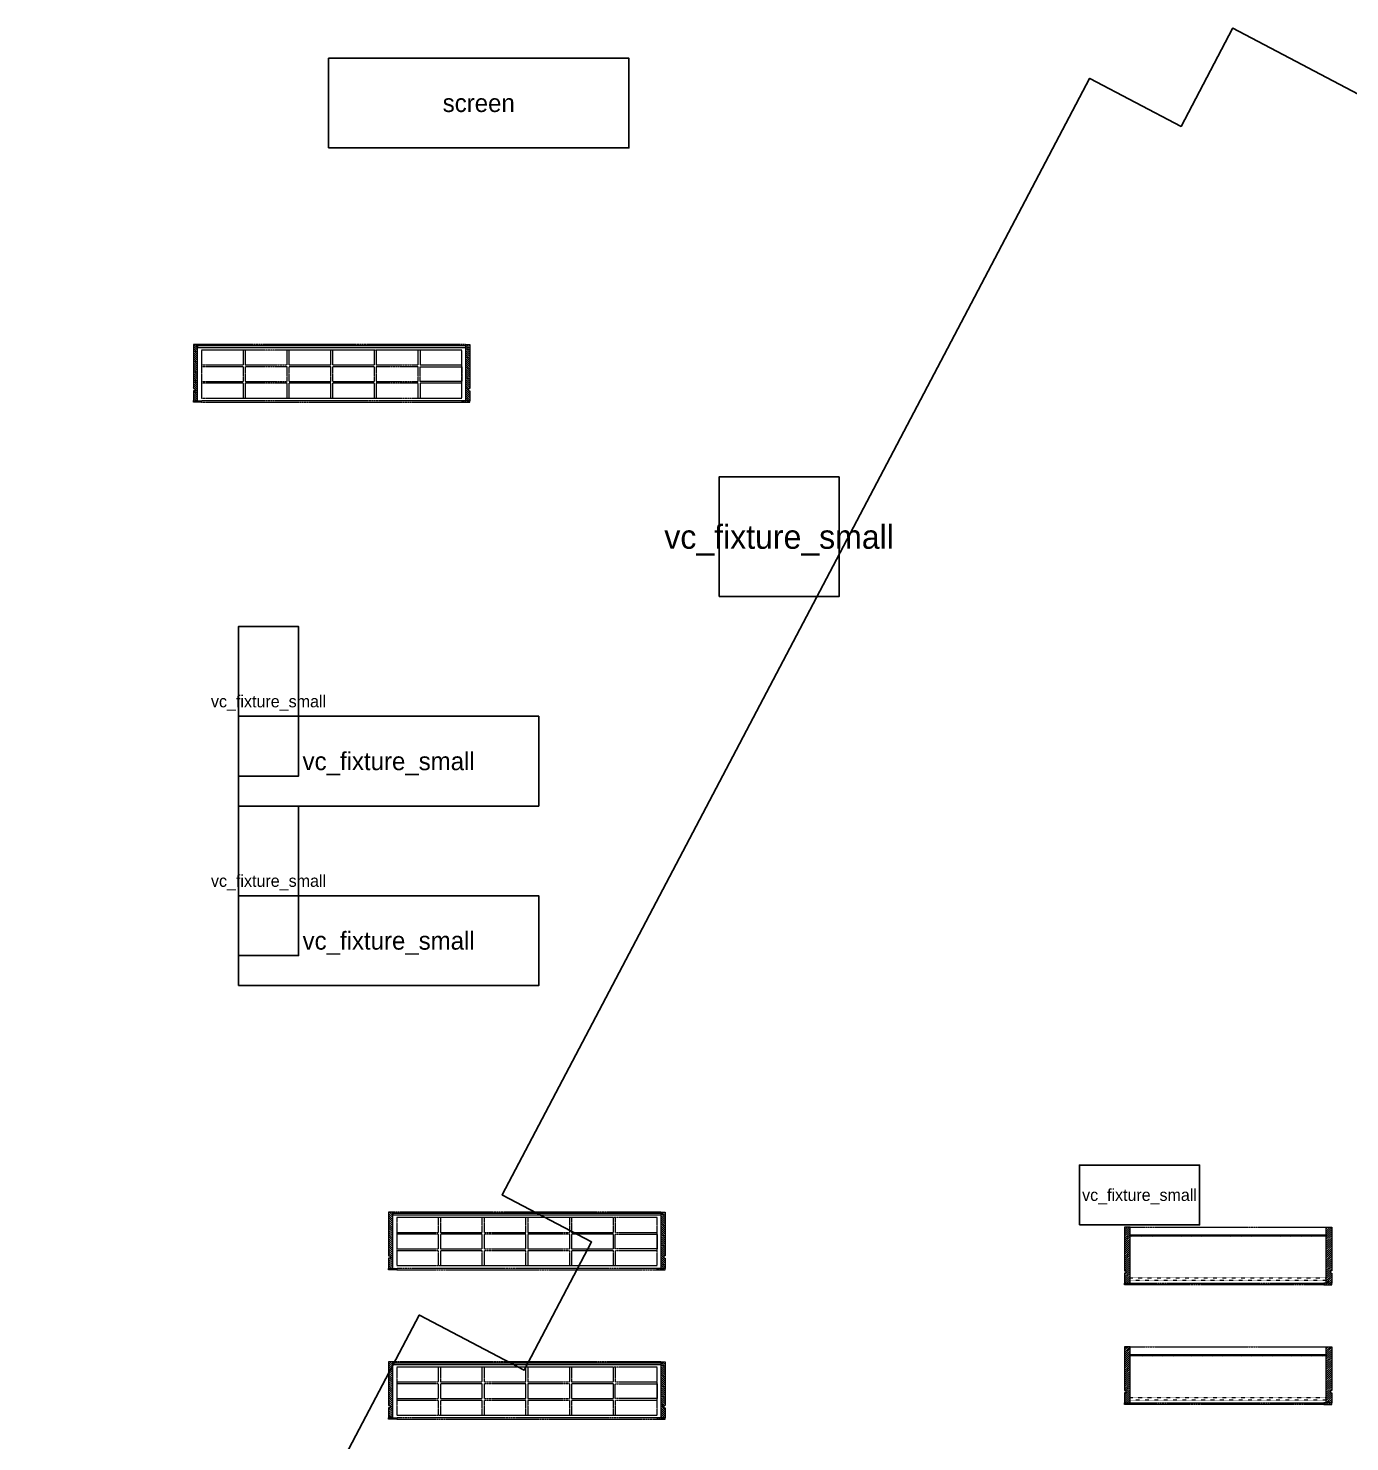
# Model space of a CAD drawing. Header units: metres. Extents: x -854 to 13054, y -604 to 12384.
# Drawn here: x -853 to 4881, y 6247 to 12384 of the extents above; entities that cross this region are included whole.
import ezdxf
from ezdxf.enums import TextEntityAlignment as Align

# ---------------------------------------------------------------- set-up
doc = ezdxf.new("R2010")
doc.units = ezdxf.units.M
doc.linetypes.add('a_p6_plan_L18$0$HIDDEN', pattern=[0.375, 0.25, -0.125])
doc.linetypes.add('ACAD_ISO03W100', pattern=[30, 12, -18])
for name, color, linetype in [('FixtureLabels', 2, 'Continuous'), ('Fixtures', 3, 'Continuous'), ('FloorPlan', 1, 'Continuous')]:
    doc.layers.add(name, color=color, linetype=linetype)
for name, color, linetype, lineweight in [('I-LK FF&E', 1, 'Continuous', 9), ('LN-ELEVATION-1', 81, 'Continuous', 13), ('LN-ELEVATION-3', 125, 'a_p6_plan_L18$0$HIDDEN', 18), ('LN-ELEVATION-4', 145, 'Continuous', 13), ('LN-HATCH', 251, 'Continuous', 0)]:
    doc.layers.add(name, color=color, linetype=linetype, lineweight=lineweight)
pattern_1 = [(45, (7858054.0837, 3504049.203), (-4.4901280605, 4.4901280605), [])]
pattern_2 = [(45, (4208834.247, 1706614.74), (-4.4901280605, 4.4901280605), [])]
pattern_3 = [(45, (4209134.247, 1706614.74), (-4.4901280605, 4.4901280605), [])]

# ---------------------------------------------------------------- blocks, each defined once
blk = doc.blocks.new('12mm vc plan')
at = {"layer": 'LN-HATCH', "ltscale": 0.5}
h = blk.add_hatch(dxfattribs=at)
h.set_pattern_fill('ANSI31', color=256, scale=2)
h.set_pattern_definition([(45, (3760859.753, 1795248.936), (-4.490128061, 4.490128061), [])])
h.paths.add_polyline_path([(-1200, 250), (-1200, 60), (-1194, 60), (-1194, 50), (-1200, 50), (-1200, 6), (-1182, 6), (-1182, 250)])
h = blk.add_hatch(dxfattribs=at)
h.set_pattern_fill('ANSI31', color=256, scale=2)
h.set_pattern_definition(pattern_1)
h.paths.add_polyline_path([(0, 250), (0, 60), (-6, 60), (-6, 50), (0, 50), (0, 6), (-18, 6), (-18, 250)])
h = blk.add_hatch(dxfattribs=at)
h.set_pattern_fill('ANSI31', color=256, scale=2)
h.set_pattern_definition([(45, (7858047.0837, 3504049.203), (-4.4901280605, 4.4901280605), [])])
h.paths.add_polyline_path([(-1165, 6), (-1165, 0), (-1200, 0), (-1200, 6)])
h = blk.add_hatch(dxfattribs=at)
h.set_pattern_fill('ANSI31', color=256, scale=2)
h.set_pattern_definition(pattern_1)
h.paths.add_polyline_path([(-28, 6), (-28, 0), (0, 0), (0, 6)])
at = {"layer": 'LN-ELEVATION-1', "ltscale": 0.5}
for points in [[(-1200, 250), (-1200, 60), (-1194, 60), (-1194, 50), (-1200, 50), (-1200, 6), (-1182, 6), (-1182, 250)], [(0, 250), (0, 60), (-6, 60), (-6, 50), (0, 50), (0, 6), (-18, 6), (-18, 250)], [(-18, 238), (-1182, 238), (-1182, 244), (-18, 244)], [(-1165, 6), (-1165, 0), (-1200, 0), (-1200, 6)], [(-35, 6), (-35, 0), (0, 0), (0, 6)]]:
    blk.add_lwpolyline(points, close=True, dxfattribs=at)
at = {"layer": 'LN-ELEVATION-3', "ltscale": 0.5}
for p, q in [((-1182, 250), (-18, 250)), ((-1165, 6), (-35, 6)), ((-35, 0), (-1165, 0))]:
    blk.add_line(p, q, dxfattribs=at)
for points in [[(-1165, 226), (-35, 226), (-35, 18), (-1165, 18)], [(-1165, 226), (-983.3, 226), (-983.3, 162), (-1165, 162)], [(-975.3, 226), (-793.7, 226), (-793.7, 162), (-975.3, 162)], [(-785.7, 226), (-604, 226), (-604, 162), (-785.7, 162)], [(-596, 226), (-414.3, 226), (-414.3, 162), (-596, 162)], [(-406.3, 226), (-224.7, 226), (-224.7, 162), (-406.3, 162)], [(-216.7, 226), (-35, 226), (-35, 162), (-216.7, 162)], [(-1165, 90), (-983.3, 90), (-983.3, 154), (-1165, 154)], [(-975.3, 154), (-793.7, 154), (-793.7, 90), (-975.3, 90)], [(-785.7, 154), (-604, 154), (-604, 90), (-785.7, 90)], [(-596, 154), (-414.3, 154), (-414.3, 90), (-596, 90)], [(-406.3, 154), (-224.7, 154), (-224.7, 90), (-406.3, 90)], [(-216.7, 154), (-35, 154), (-35, 90), (-216.7, 90)], [(-1165, 82), (-983.3, 82), (-983.3, 18), (-1165, 18)], [(-975.3, 82), (-793.7, 82), (-793.7, 18), (-975.3, 18)], [(-785.7, 82), (-604, 82), (-604, 18), (-785.7, 18)], [(-596, 82), (-414.3, 82), (-414.3, 18), (-596, 18)], [(-406.3, 82), (-224.7, 82), (-224.7, 18), (-406.3, 18)], [(-216.7, 82), (-35, 82), (-35, 18), (-216.7, 18)]]:
    blk.add_lwpolyline(points, close=True, dxfattribs=at)
blk = doc.blocks.new('VC_FIXTURE_LARGE_2')
at = {"layer": 'I-LK FF&E', "xscale": -1}
blk.add_blockref('12MM VC PLAN', (0, 0), dxfattribs=at)
blk = doc.blocks.new('VC_FIXTURE_LARGE_3')
at = {"layer": 'I-LK FF&E', "xscale": -1}
blk.add_blockref('12MM VC PLAN', (0, 0), dxfattribs=at)
blk = doc.blocks.new('VC_FIXTURE_LARGE_4')
at = {"layer": 'I-LK FF&E', "xscale": -1}
blk.add_blockref('12MM VC PLAN', (0, 0), dxfattribs=at)
blk = doc.blocks.new('jj 900')
at = {"layer": 'LN-HATCH', "ltscale": 0.5}
h = blk.add_hatch(dxfattribs=at)
h.set_pattern_fill('ANSI31', color=256, scale=50)
h.set_pattern_definition([(45, (0, 0), (-4.419417, 4.419417), [])])
h.paths.add_polyline_path([(-911.8, 0), (-911.8, -190), (-905.8, -190), (-905.8, -200), (-911.8, -200), (-911.8, -244), (-886.8, -244), (-886.8, 0)])
h = blk.add_hatch(dxfattribs=at)
h.set_pattern_fill('ANSI31', color=256, scale=2)
h.set_pattern_definition(pattern_2)
h.paths.add_polyline_path([(-11.8, 0), (-11.8, -190), (-17.8, -190), (-17.8, -200), (-11.8, -200), (-11.8, -244), (-36.8, -244), (-36.8, 0)])
h = blk.add_hatch(dxfattribs=at)
h.set_pattern_fill('ANSI31', color=256, scale=2)
h.set_pattern_definition(pattern_3)
h.paths.add_polyline_path([(-36.8, -40), (-886.8, -40), (-886.8, -34), (-36.8, -34)])
h = blk.add_hatch(dxfattribs=at)
h.set_pattern_fill('ANSI31', color=256, scale=2)
h.set_pattern_definition(pattern_3)
h.paths.add_polyline_path([(-876.8, -244), (-876.8, -250), (-911.8, -250), (-911.8, -244)])
h = blk.add_hatch(dxfattribs=at)
h.set_pattern_fill('ANSI31', color=256, scale=2)
h.set_pattern_definition(pattern_2)
h.paths.add_polyline_path([(-46.8, -244), (-46.8, -250), (-11.8, -250), (-11.8, -244)])
at = {"layer": 'LN-ELEVATION-1', "ltscale": 0.5}
for points in [[(-911.8, 0), (-911.8, -190), (-905.8, -190), (-905.8, -200), (-911.8, -200), (-911.8, -244), (-886.8, -244), (-886.8, 0)], [(-11.8, 0), (-11.8, -190), (-17.8, -190), (-17.8, -200), (-11.8, -200), (-11.8, -244), (-36.8, -244), (-36.8, 0)], [(-36.8, -40), (-886.8, -40), (-886.8, -34), (-36.8, -34)], [(-876.8, -244), (-876.8, -250), (-911.8, -250), (-911.8, -244)], [(-46.8, -244), (-46.8, -250), (-11.8, -250), (-11.8, -244)]]:
    blk.add_lwpolyline(points, close=True, dxfattribs=at)
at = {"layer": 'LN-ELEVATION-3', "ltscale": 0.5}
for p, q in [((-886.8, 0), (-36.8, 0)), ((-876.8, -244), (-46.8, -244)), ((-46.8, -250), (-876.8, -250))]:
    blk.add_line(p, q, dxfattribs=at)
at = {"layer": 'LN-ELEVATION-4', "linetype": 'ACAD_ISO03W100', "ltscale": 0.05}
blk.add_lwpolyline([(-886.8, -220), (-36.8, -220), (-36.8, -232), (-886.8, -232)], close=True, dxfattribs=at)
blk = doc.blocks.new('JJ_FIXTURE_MEDIUM_4')
at = {"layer": 'I-LK FF&E'}
blk.add_blockref('JJ 900', (911.8, 250), dxfattribs=at)
blk = doc.blocks.new('JJ_FIXTURE_MEDIUM_5')
at = {"layer": 'I-LK FF&E'}
blk.add_blockref('JJ 900', (911.8, 250), dxfattribs=at)

msp = doc.modelspace()

# ---------------------------------------------------------------- linework, layer by layer
at = {"layer": 'Fixtures'}
for points in [[(449.7, 11864), (1753.1, 11864), (1753.1, 12253.7), (449.7, 12253.7)], [(2144.1, 9915.9), (2665.4, 9915.9), (2665.4, 10435.4), (2144.1, 10435.4)], [(58.7, 9136.6), (319.4, 9136.6), (319.4, 9786), (58.7, 9786)], [(58.7, 9006.7), (1362.1, 9006.7), (1362.1, 9396.3), (58.7, 9396.3)], [(58.7, 8357.3), (319.4, 8357.3), (319.4, 9006.7), (58.7, 9006.7)], [(58.7, 8227.4), (1362.1, 8227.4), (1362.1, 8617.1), (58.7, 8617.1)], [(3708.1, 7188.4), (4229.4, 7188.4), (4229.4, 7448.2), (3708.1, 7448.2)]]:
    msp.add_lwpolyline(points, close=True, dxfattribs=at)
at = {"layer": 'FloorPlan'}
msp.add_lwpolyline([(-853.5, 3570.6), (842.3, 6795.7), (842.3, 6795.7), (842.4, 6795.8), (842.5, 6795.8), (842.5, 6795.9), (842.6, 6796), (842.7, 6796), (842.8, 6796.1), (842.8, 6796.1), (842.9, 6796.2), (843, 6796.2), (843.1, 6796.2), (843.2, 6796.2), (843.3, 6796.2), (843.4, 6796.2), (843.5, 6796.2), (843.5, 6796.2), (843.5, 6796.2), (843.6, 6796.1), (843.7, 6796.1), (843.7, 6796.1), (1298, 6557.2), (1590.8, 7114.1), (1203.9, 7317.5), (1203.8, 7317.6), (1203.8, 7317.7), (1203.8, 7317.7), (1203.8, 7317.7), (1203.7, 7317.7), (1203.6, 7317.8), (1203.6, 7317.9), (1203.5, 7318), (1203.5, 7318), (1203.4, 7318.1), (1203.4, 7318.2), (1203.4, 7318.3), (1203.4, 7318.4), (1203.4, 7318.5), (1203.4, 7318.6), (1203.4, 7318.7), (1203.5, 7318.8), (1203.5, 7318.9), (2872.3, 10492.5), (2872.3, 10492.5), (3751.9, 12165.3), (3751.9, 12165.3), (3751.9, 12165.4), (3752, 12165.4), (3752, 12165.5), (3752.1, 12165.6), (3752.2, 12165.6), (3752.3, 12165.7), (3752.4, 12165.7), (3752.5, 12165.8), (3752.6, 12165.8), (3752.7, 12165.8), (3752.7, 12165.8), (3752.8, 12165.8), (3752.9, 12165.8), (3753, 12165.8), (3753.1, 12165.7), (3753.2, 12165.7), (4149, 11957.6), (4372.7, 12383), (4372.7, 12383), (4372.7, 12383.1), (4372.8, 12383.2), (4372.8, 12383.3), (4372.9, 12383.3), (4373, 12383.4), (4373.1, 12383.4), (4373.2, 12383.5), (4373.3, 12383.5), (4373.3, 12383.5), (4373.4, 12383.5), (4373.5, 12383.6), (4373.6, 12383.5), (4373.7, 12383.5), (4373.8, 12383.5), (4373.9, 12383.5), (4374, 12383.4), (5355.1, 11867.5)], dxfattribs=at)

# ---------------------------------------------------------------- block references
for name, p in [('VC_FIXTURE_LARGE_4', (-136.8, 10760.1)), ('VC_FIXTURE_LARGE_3', (710.4, 6993.6)), ('JJ_FIXTURE_MEDIUM_5', (3903.6, 6928.6)), ('JJ_FIXTURE_MEDIUM_4', (3903.6, 6409.1)), ('VC_FIXTURE_LARGE_2', (710.4, 6344.2))]:
    msp.add_blockref(name, p)

# ---------------------------------------------------------------- texts
at = {"layer": 'FixtureLabels'}
for s, height, p in [('screen', 77.93, (1101.4, 12058.9)), ('vc_fixture_small', 103.903, (2404.8, 10175.6)), ('vc_fixture_small', 52.134, (189.1, 9461.3)), ('vc_fixture_small', 77.927, (710.4, 9201.5)), ('vc_fixture_small', 52.134, (189.1, 8682)), ('vc_fixture_small', 77.927, (710.4, 8422.2)), ('vc_fixture_small', 51.952, (3968.8, 7318.3))]:
    msp.add_text(s, height=height, dxfattribs=at).set_placement(p, align=Align.MIDDLE_CENTER)

doc.saveas('drawing.dxf')
